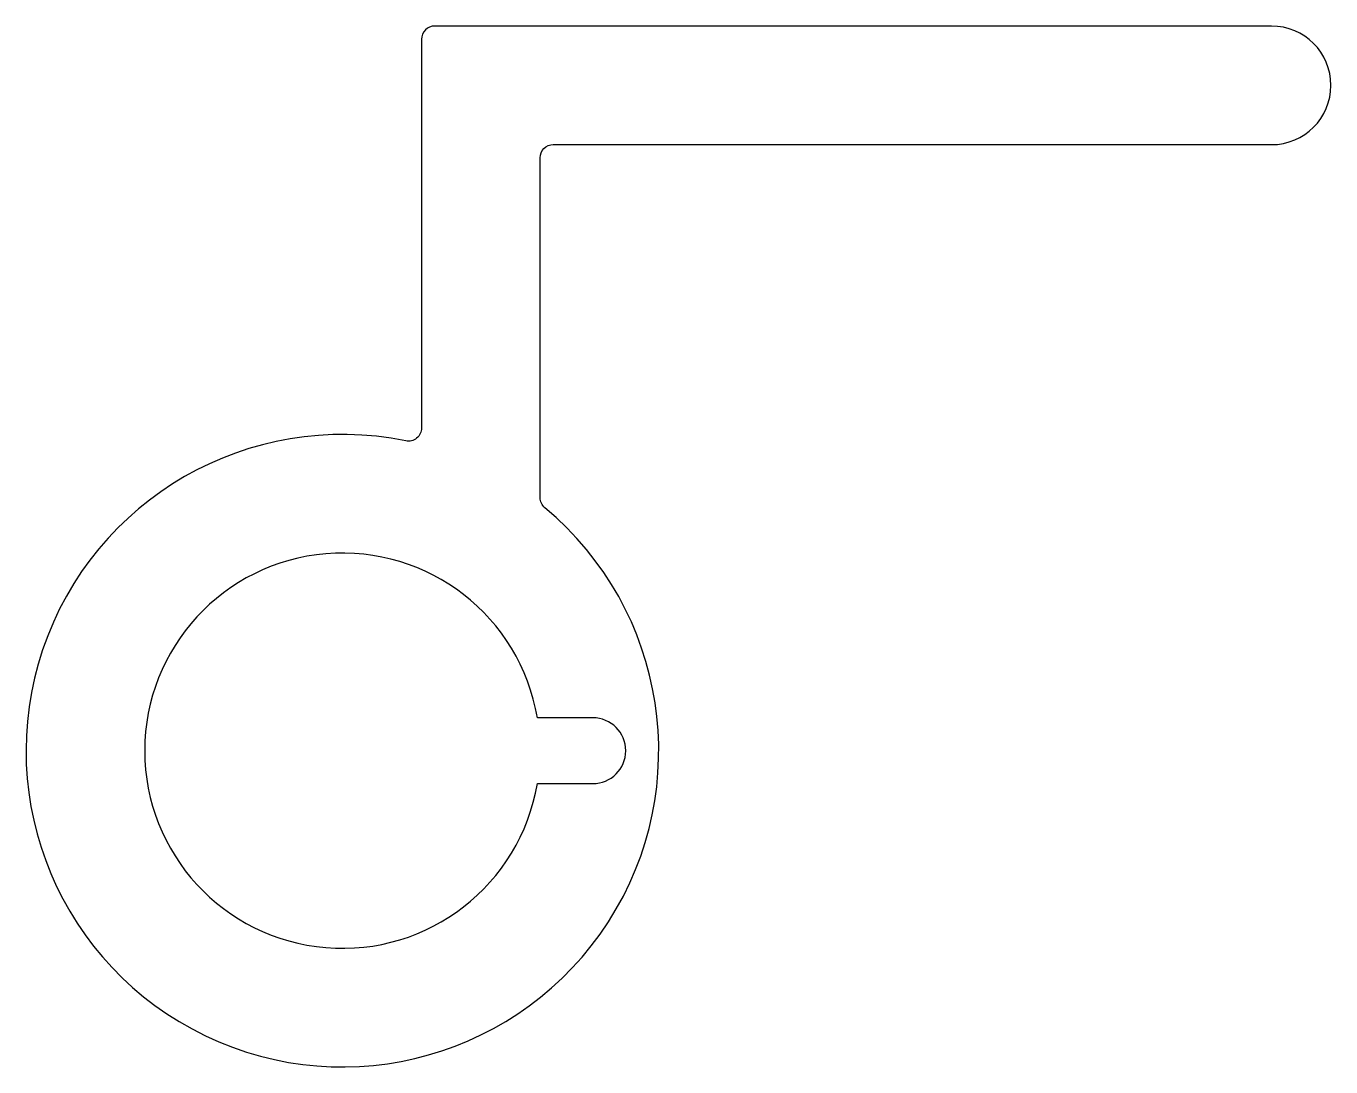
# Model space of a CAD drawing. Extents: x 148.2 to 168, y 215.8 to 231.6.
import ezdxf

# ---------------------------------------------------------------- set-up
doc = ezdxf.new("R2010")
doc.units = 0
doc.header["$LTSCALE"] = 15
doc.layers.get('0').update_dxf_attribs({"linetype": 'CONTINUOUS'})
doc.layers.add('1', color=7, linetype='CONTINUOUS')

msp = doc.modelspace()

# ---------------------------------------------------------------- linework, layer by layer
at = {"color": 0, "linetype": 'CONTINUOUS', "ltscale": 0.05}
msp.add_lwpolyline([(156.826, 221.13), (155.984, 221.13, 11.91608), (155.984, 220.13), (156.826, 220.13, 1)], format="xyb", close=True, dxfattribs=at)
at = {"layer": '1', "color": 0, "linetype": 'CONTINUOUS'}
msp.add_lwpolyline([(167.126, 231.63), (154.426, 231.63, 0.414214), (154.226, 231.43), (154.226, 225.529, -0.474498), (153.986, 225.333, 8.070144), (156.098, 224.318, -0.222648), (156.026, 224.472), (156.026, 229.63, -0.414214), (156.226, 229.83), (167.126, 229.83, 1)], format="xyb", close=True, dxfattribs=at)

doc.saveas('drawing.dxf')
